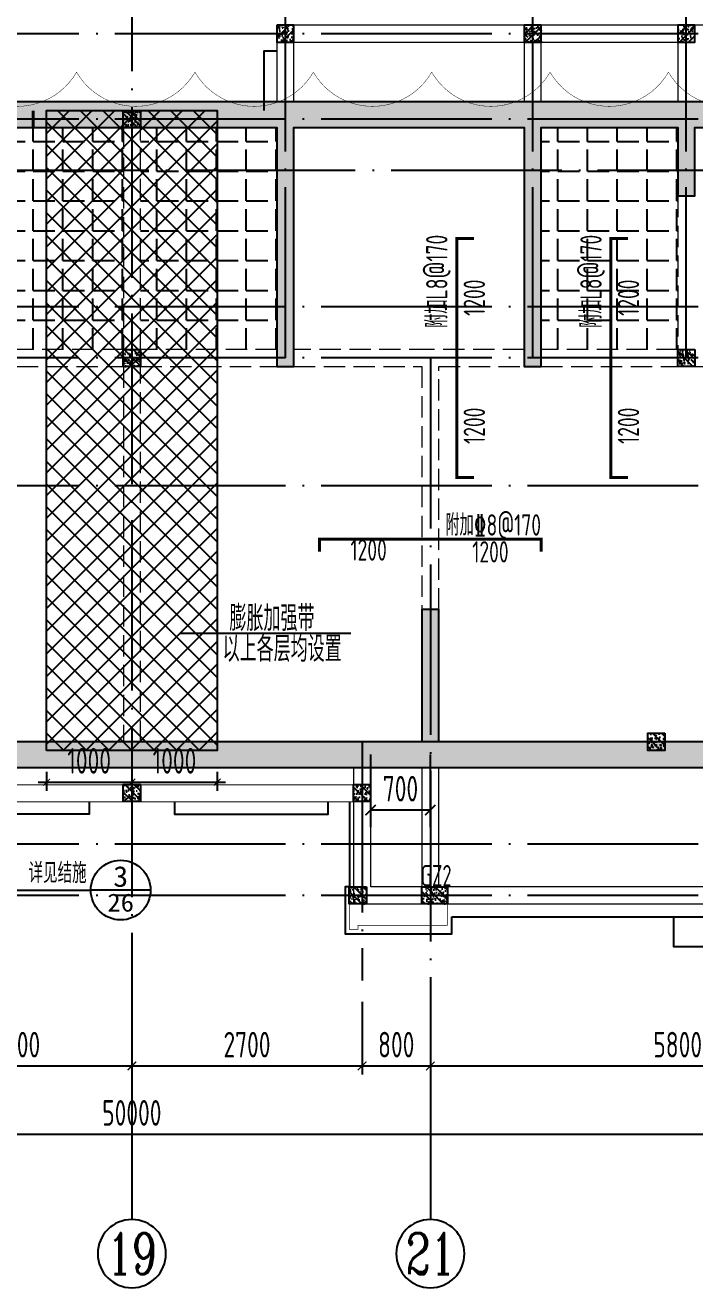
# Model space of a CAD drawing. Extents: x -461650 to 361314, y 245336 to 769729.
# Drawn here: x 10856 to 18706, y 699498 to 714298 of the extents above; entities that cross this region are included whole.
import ezdxf
from ezdxf.enums import TextEntityAlignment as Align

# ---------------------------------------------------------------- set-up
doc = ezdxf.new("R2010")
doc.units = 0
doc.header["$LTSCALE"] = 1000
doc.linetypes.add('DASH', pattern=[0.35, 0.25, -0.1])
doc.linetypes.add('DOTE', pattern=[2.42, 2, -0.2, 0.02, -0.2])
doc.layers.get('0').update_dxf_attribs({"linetype": 'CONTINUOUS'})
doc.layers.get('DEFPOINTS').update_dxf_attribs({"linetype": 'CONTINUOUS'})
for name, color, linetype in [('A-AXIS', 1, 'CONTINUOUS'), ('A-DOTE', 10, 'DOTE'), ('AXIS_NUM', 7, 'CONTINUOUS'), ('DIM', 2, 'CONTINUOUS'), ('DIM_IDEN', 67, 'CONTINUOUS'), ('PUB_TEXT', 2, 'CONTINUOUS'), ('ROOF', 183, 'CONTINUOUS'), ('S-B板填充', 251, 'CONTINUOUS'), ('S-B板配筋', 6, 'CONTINUOUS'), ('S-B板配筋号', 7, 'CONTINUOUS'), ('S-L主梁线', 4, 'DASH'), ('S-Q墙填充', 252, 'CONTINUOUS'), ('S-Q墙实线', 6, 'CONTINUOUS'), ('S-Q墙标注', 3, 'CONTINUOUS'), ('S-Y一般标注', 3, 'CONTINUOUS'), ('S-构造柱', 212, 'CONTINUOUS'), ('S-构造柱编号', 130, 'CONTINUOUS'), ('S-楼板文字', 7, 'CONTINUOUS'), ('S-洞口边线', 7, 'CONTINUOUS'), ('后浇带', 8, 'CONTINUOUS'), ('看线', 251, 'CONTINUOUS')]:
    doc.layers.add(name, color=color, linetype=linetype)
doc.layers.add('审图修改', color=2, linetype='CONTINUOUS', plot=False)
doc.layers.add('配箍校核', color=34, linetype='CONTINUOUS', plot=False)
doc.styles.add('_TCH_AXIS', font='COMPLEX', dxfattribs={"bigfont": 'GBCBIG'})
doc.styles.add('_TCH_LABEL', font='simhei.ttf')
doc.styles.add('TSSD_Axis', font='complex.shx', dxfattribs={"width": 0.7, "bigfont": 'hztxt.shx'})
doc.styles.add('TSSD_DIMENSION', font='Tssdeng.shx', dxfattribs={"width": 0.7, "bigfont": 'tssdchn.shx'})
doc.styles.add('TSSD_REIN', font='tssdeng.shx', dxfattribs={"width": 0.7, "height": 300, "bigfont": 'tssdchn.shx'})
doc.styles.add('结构文字', font='zstxt.shx', dxfattribs={"width": 0.7, "bigfont": 'zshz.shx'})
doc.dimstyles.new('STRUCK', dxfattribs={"dimtxt": 400, "dimasz": 121, "dimexe": 200, "dimexo": 150, "dimgap": 115, "dimtad": 1, "dimdec": 0, "dimdsep": 46, "dimtxsty": '结构文字', "dimblk": 'ARCHTICK', "dimcen": 400, "dimclrd": 3, "dimclre": 3, "dimclrt": 7, "dimadec": 0, "dimazin": 0, "dimtfac": 1, "dimtdec": 0, "dimtix": 1, "dimtmove": 2, "dimatfit": 3, "dimldrblk": '_DIMX', "dimfxl": 0, "dimtolj": 1, "dimtzin": 0, "dimarcsym": 0})
doc.dimstyles.new('TSSD_100_100', dxfattribs={"dimtxt": 300, "dimasz": 100, "dimexe": 100, "dimexo": 250, "dimgap": 100, "dimtad": 1, "dimdec": 0, "dimzin": 0, "dimdsep": 46, "dimtxsty": 'TSSD_DIMENSION', "dimblk": 'ARCHTICK', "dimcen": 0, "dimdle": 100, "dimclrt": 7, "dimadec": 0, "dimazin": 0, "dimtfac": 1, "dimtdec": 0, "dimtix": 1, "dimtmove": 2, "dimatfit": 3, "dimldrblk": 'ARCHTICK', "dimfxl": 0, "dimtolj": 1, "dimtzin": 0, "dimarcsym": 0})
doc.dimstyles.new('TSSD_100_100$0', dxfattribs={"dimtxt": 300, "dimasz": 80, "dimexe": 100, "dimexo": 250, "dimgap": 100, "dimtad": 1, "dimdec": 0, "dimzin": 0, "dimdsep": 46, "dimtxsty": 'TSSD_DIMENSION', "dimblk": 'ARCHTICK', "dimcen": 0, "dimdle": 100, "dimclrd": 3, "dimclre": 3, "dimclrt": 7, "dimadec": 0, "dimazin": 0, "dimtfac": 1, "dimtdec": 0, "dimtix": 1, "dimtmove": 2, "dimatfit": 3, "dimldrblk": 'ARCHTICK', "dimfxl": 0, "dimtolj": 1, "dimtzin": 0, "dimarcsym": 0})

# ---------------------------------------------------------------- blocks, each defined once
blk = doc.blocks.new('_ArchTick')
at = {"color": 0, "linetype": 'ByBlock', "const_width": 0.15}
blk.add_lwpolyline([(-0.5, -0.5), (0.5, 0.5)], dxfattribs=at)
blk = doc.blocks.new('*D1665')
at = {"layer": 'DEFPOINTS', "color": 0}
for p in [(26900, 3600), (29600, 3600), (29600, 2600)]:
    blk.add_point(p, dxfattribs=at)
at = {"layer": 'S-Y一般标注', "color": 0, "lineweight": -2}
for p, q in [((26900, 3350), (26900, 2500)), ((29600, 3350), (29600, 2500)), ((26800, 2600), (29700, 2600))]:
    blk.add_line(p, q, dxfattribs=at)
at = {"layer": 'S-Y一般标注', "color": 0, "lineweight": -2, "xscale": 100, "yscale": 100, "zscale": 100, "rotation": 180}
blk.add_blockref('_ArchTick', (26900, 2600), dxfattribs=at)
at = {"layer": 'S-Y一般标注', "color": 0, "lineweight": -2, "xscale": 100, "yscale": 100, "zscale": 100}
blk.add_blockref('_ArchTick', (29600, 2600), dxfattribs=at)
at = {"layer": 'S-Y一般标注', "color": 7, "insert": (28250, 2850), "char_height": 300, "attachment_point": 5, "style": 'TSSD_DIMENSION'}
blk.add_mtext('\\A1;2700', dxfattribs=at)
blk = doc.blocks.new('ts_axno')
at = {"color": 0, "linetype": 'ByBlock', "lineweight": -2}
blk.add_circle((0, 0), 0.5, dxfattribs=at)
at = {"color": 0, "linetype": 'ByBlock', "lineweight": -2, "style": 'TSSD_Axis', "width": 0.7}
blk.add_attdef('A', text='', height=0.6, dxfattribs=at).set_placement((0, 0), align=Align.MIDDLE_CENTER)
blk = doc.blocks.new('*D1666')
at = {"layer": 'DEFPOINTS', "color": 0}
for p in [(32300, 3600), (33100, 3600), (33100, 2600)]:
    blk.add_point(p, dxfattribs=at)
at = {"layer": 'S-Y一般标注', "color": 0, "lineweight": -2}
for p, q in [((32300, 3350), (32300, 2500)), ((33100, 3350), (33100, 2500)), ((32200, 2600), (33200, 2600))]:
    blk.add_line(p, q, dxfattribs=at)
at = {"layer": 'S-Y一般标注', "color": 0, "lineweight": -2, "xscale": 100, "yscale": 100, "zscale": 100, "rotation": 180}
blk.add_blockref('_ArchTick', (32300, 2600), dxfattribs=at)
at = {"layer": 'S-Y一般标注', "color": 0, "lineweight": -2, "xscale": 100, "yscale": 100, "zscale": 100}
blk.add_blockref('_ArchTick', (33100, 2600), dxfattribs=at)
at = {"layer": 'S-Y一般标注', "color": 7, "insert": (32700, 2850), "char_height": 300, "attachment_point": 5, "style": 'TSSD_DIMENSION'}
blk.add_mtext('\\A1;800', dxfattribs=at)
blk = doc.blocks.new('*D1667')
at = {"layer": 'DEFPOINTS', "color": 0}
for p in [(33100, 3600), (38900, 3600), (38900, 2600)]:
    blk.add_point(p, dxfattribs=at)
at = {"layer": 'S-Y一般标注', "color": 0, "lineweight": -2}
for p, q in [((33100, 3350), (33100, 2500)), ((38900, 3350), (38900, 2500)), ((33000, 2600), (39000, 2600))]:
    blk.add_line(p, q, dxfattribs=at)
at = {"layer": 'S-Y一般标注', "color": 0, "lineweight": -2, "xscale": 100, "yscale": 100, "zscale": 100, "rotation": 180}
blk.add_blockref('_ArchTick', (33100, 2600), dxfattribs=at)
at = {"layer": 'S-Y一般标注', "color": 0, "lineweight": -2, "xscale": 100, "yscale": 100, "zscale": 100}
blk.add_blockref('_ArchTick', (38900, 2600), dxfattribs=at)
at = {"layer": 'S-Y一般标注', "color": 7, "insert": (36000, 2850), "char_height": 300, "attachment_point": 5, "style": 'TSSD_DIMENSION'}
blk.add_mtext('\\A1;5800', dxfattribs=at)
blk = doc.blocks.new('*D1672')
at = {"layer": 'DEFPOINTS', "color": 0}
for p in [(4600, 3600), (54600, 3600), (54600, 1800)]:
    blk.add_point(p, dxfattribs=at)
at = {"layer": 'S-Y一般标注', "color": 0, "lineweight": -2}
for p, q in [((4600, 3350), (4600, 1700)), ((54600, 3350), (54600, 1700)), ((4500, 1800), (54700, 1800))]:
    blk.add_line(p, q, dxfattribs=at)
at = {"layer": 'S-Y一般标注', "color": 0, "lineweight": -2, "xscale": 100, "yscale": 100, "zscale": 100, "rotation": 180}
blk.add_blockref('_ArchTick', (4600, 1800), dxfattribs=at)
at = {"layer": 'S-Y一般标注', "color": 0, "lineweight": -2, "xscale": 100, "yscale": 100, "zscale": 100}
blk.add_blockref('_ArchTick', (54600, 1800), dxfattribs=at)
at = {"layer": 'S-Y一般标注', "color": 7, "insert": (29600, 2050), "char_height": 300, "attachment_point": 5, "style": 'TSSD_DIMENSION'}
blk.add_mtext('\\A1;50000', dxfattribs=at)
blk = doc.blocks.new('*D1675')
at = {"layer": 'DEFPOINTS', "color": 0}
for p in [(29600, 3600), (32300, 3600), (32300, 2600)]:
    blk.add_point(p, dxfattribs=at)
at = {"layer": 'S-Y一般标注', "color": 0, "lineweight": -2}
for p, q in [((29600, 3350), (29600, 2500)), ((32300, 3350), (32300, 2500)), ((29500, 2600), (32400, 2600))]:
    blk.add_line(p, q, dxfattribs=at)
at = {"layer": 'S-Y一般标注', "color": 0, "lineweight": -2, "xscale": 100, "yscale": 100, "zscale": 100, "rotation": 180}
blk.add_blockref('_ArchTick', (29600, 2600), dxfattribs=at)
at = {"layer": 'S-Y一般标注', "color": 0, "lineweight": -2, "xscale": 100, "yscale": 100, "zscale": 100}
blk.add_blockref('_ArchTick', (32300, 2600), dxfattribs=at)
at = {"layer": 'S-Y一般标注', "color": 7, "insert": (30950, 2850), "char_height": 300, "attachment_point": 5, "style": 'TSSD_DIMENSION'}
blk.add_mtext('\\A1;2700', dxfattribs=at)
blk = doc.blocks.new('20210803.08135812')
at = {"color": 30, "const_width": 8}
blk.add_lwpolyline([(27800, 500), (27800, 200), (27900, 200), (27900, 250), (28950, 250), (28950, 500)], dxfattribs=at)
at = {"layer": '看线', "color": 202, "ltscale": 0.5}
for points in [[(26800, 9800), (26800, 10500), (26950, 10500)], [(24750, 1700), (24750, 1550), (22950, 1550), (22950, 1700)], [(25750, 1700), (25750, 1550), (27550, 1550), (27550, 1700)], [(27800, 1700), (27800, 700)], [(29000, 350), (33600, 350)], [(31600, 350), (31600, 0), (33600, 0), (33600, 350)]]:
    blk.add_lwpolyline(points, dxfattribs=at)
at = {"layer": '看线', "color": 201}
blk.add_lwpolyline([(27800, 700), (27750, 700), (27750, 150), (29000, 150), (29000, 350)], dxfattribs=at)
blk = doc.blocks.new('20210807.15313460')
at = {"layer": 'S-Q墙填充', "ltscale": 0.5}
h = blk.add_hatch(dxfattribs=at)
h.set_pattern_fill('ARMORED', color=252, scale=30, style=0)
h.set_pattern_definition([(50, (11951.9, 28771.39), (215.17805, -18.82564), [22.5, -247.5]), (355, (11951.9, 28771.4), (-41.6254, 225.65764), [18, -198]), (100.4514, (11969.82, 28769.82), (173.5528, 206.83186), [19.12206, -210.34263]), (46.1842, (11951.9, 28831.4), (320.1723, -49.6557), [33.75, -371.25]), (96.6356, (11978.57, 28827.25), (280.3988, 292.2354), [28.6831, -315.5139]), (351.1842, (11951.9, 28831.4), (280.3986, 292.2356), [27, -297]), (21, (11981.9, 28816.39), (179.07212, -120.78567), [22.5, -247.5]), (326, (11981.9, 28816.4), (72.9946, 217.545), [18, -198]), (71.4514, (11996.82, 28806.32), (252.0668, 96.75915), [19.12206, -210.34263]), (37.5, (11951.89, 28771.39), (3.647957, 99.868156), [0, -195.6, 0, -201, 0, -198.75]), (7.5, (11951.89, 28771.39), (78.92086, 118.32351), [0, -114.6, 0, -191.1, 0, -75.75]), (327.5, (11884.99, 28771.39), (160.14673, -6.76646), [0, -75, 0, -234, 0, -310.5]), (317.5, (11855, 28771.39), (174.95585, 30.0315), [0, -97.5, 0, -155.4, 0, -220.5]), (45, (11951.9, 28771.39), (-106.06602, 106.06602), [])])
h.paths.add_polyline_path([(111216, 66240), (109616, 66240), (109216, 66240), (106316, 66240), (105866, 66240), (104966, 66240), (104516, 66240), (103016, 66240), (103016, 67040), (103016, 68040), (102366, 68040), (100716, 68038), (100116, 68041), (100115, 68290), (96916, 68290), (96916, 68040), (96316, 68040), (94716, 68040), (94016, 68040), (94016, 67040), (94016, 66240), (81316, 66240), (80866, 66240), (79966, 66240), (79516, 66240), (78016, 66240), (78016, 67040), (78016, 68040), (77366, 68040), (75715, 68040), (75116, 68040), (75116, 68290), (71916, 68290), (71916, 68040), (71316, 68040), (69716, 68040), (69016, 68040), (69016, 67040), (69016, 66240), (60816, 66240), (60816, 63240), (60816, 60640), (60816, 58540), (63616, 58540), (70116, 58539), (70116, 57340), (71166, 57340), (73516, 57340), (75866, 57340), (76916, 57340), (76916, 58440), (82516, 58440), (83416, 58440), (86016, 58440), (88616, 58440), (89516, 58440), (95116, 58440), (95116, 57440), (96166, 57440), (98516, 57440), (100866, 57440), (101916, 57440), (101916, 58540), (107516, 58540), (108416, 58540), (111216, 58540)])
h.paths.add_polyline_path([(64616, 58840), (64616, 60290), (64416, 60290), (64416, 58840), (63616, 58840), (61116, 58840), (61116, 60640), (61116, 63140), (61816, 63140), (61816, 63340), (61116, 63340), (61116, 65940), (61516, 65940), (62416, 65940), (62716, 65940), (62716, 65290), (62916, 65290), (62916, 65940), (65616, 65940), (65616, 63140), (65816, 63140), (65816, 65940), (66166, 65940), (67066, 65940), (67416, 65940), (67416, 65140), (67616, 65140), (67616, 65940), (69316, 65940), (69316, 67040), (69316, 67740), (69716, 67740), (71316, 67740), (72016, 67740), (72016, 66540), (72216, 66540), (72216, 67840), (72216, 67990), (74816, 67990), (74816, 67840), (74816, 66540), (75016, 66540), (75016, 67740), (75715, 67740), (77366, 67740), (77716, 67740), (77716, 67040), (77716, 65940), (79416, 65940), (79416, 65140), (79616, 65140), (79616, 65940), (79966, 65940), (80866, 65940), (81216, 65940), (81216, 63140), (81416, 63140), (81416, 65940), (84116, 65940), (84116, 63140), (84316, 63140), (84316, 65940), (84616, 65940), (85616, 65940), (85916, 65940), (85916, 65940), (86116, 65940), (86116, 65940), (86416, 65940), (87416, 65940), (87716, 65940), (87716, 63139), (87916, 63139), (87916, 65940), (90616, 65940), (90616, 63140), (90816, 63140), (90816, 65940), (91166, 65940), (92066, 65940), (92416, 65940), (92416, 65140), (92616, 65140), (92616, 65940), (94316, 65940), (94316, 67040), (94316, 67740), (94716, 67740), (96316, 67740), (97016, 67740), (97016, 66540), (97216, 66540), (97216, 67990), (99816, 67990), (99816, 66540), (100016, 66540), (100016, 67740), (100716, 67740), (102366, 67740), (102716, 67740), (102716, 67040), (102716, 65940), (104416, 65940), (104416, 65140), (104616, 65140), (104616, 65940), (104966, 65940), (105866, 65940), (106216, 65940), (106216, 63140), (106416, 63140), (106416, 65940), (109116, 65940), (109116, 65290), (109316, 65290), (109316, 65940), (109616, 65940), (110516, 65940), (110916, 65940), (110916, 63340), (110216, 63340), (110216, 63140), (110916, 63140), (110916, 60640), (110916, 58840), (108416, 58840), (107616, 58840), (107616, 60290), (107416, 60290), (107416, 58840), (101916, 58840), (101916, 59090), (101616, 59090), (101616, 58740), (101616, 57740), (100866, 57740), (98516, 57740), (96166, 57740), (95416, 57740), (95416, 58740), (95416, 59090), (95116, 59090), (95116, 58740), (89616, 58740), (89616, 60290), (89416, 60290), (89416, 58740), (88616, 58740), (86016, 58740), (83416, 58740), (82616, 58740), (82616, 60290), (82416, 60290), (82416, 58740), (76916, 58739), (76916, 59090), (76616, 59090), (76616, 58739), (76616, 57640), (75866, 57640), (73516, 57640), (71166, 57640), (70416, 57640), (70416, 58739), (70416, 59090), (70116, 59090), (70116, 58839)], flags=16)
at = {"layer": 'S-L主梁线', "linetype": 'ByBlock', "lineweight": 18}
for p, q in [((87716, 67140), (87716, 66240)), ((90716, 67140), (87716, 67140)), ((92516, 67140), (90716, 67140)), ((94016, 67140), (92516, 67140)), ((87916, 66940), (90616, 66940)), ((87916, 66240), (87916, 66940)), ((90616, 66940), (90616, 66240)), ((90816, 66940), (92416, 66940)), ((90816, 66240), (90816, 66940)), ((92416, 66940), (92416, 66240)), ((88616, 58440), (88616, 56840)), ((88816, 57040), (88816, 58440)), ((89416, 58440), (89416, 57040)), ((89616, 57040), (89616, 58440)), ((83416, 58235), (88616, 58240)), ((83416, 58035), (88616, 58040)), ((89416, 57040), (88816, 57040)), ((95116, 57040), (89616, 57040)), ((88616, 56840), (89516, 56840)), ((89516, 56840), (95416, 56840))]:
    blk.add_line(p, q, dxfattribs=at)
at = {"layer": 'S-L主梁线', "linetype": 'DASH', "lineweight": 18}
for p, q in [((85916, 65940), (85916, 63340)), ((86116, 63340), (86116, 65940)), ((92416, 65140), (92416, 63340)), ((85916, 63340), (84316, 63340)), ((87716, 63340), (86116, 63340)), ((89516, 63340), (87916, 63340)), ((90616, 63340), (89516, 63340)), ((92416, 63340), (90816, 63340)), ((84316, 63140), (85916, 63140)), ((85916, 63140), (85916, 58740)), ((86116, 63140), (87716, 63140)), ((86116, 58740), (86116, 63140)), ((87916, 63140), (89416, 63140)), ((89416, 63140), (89416, 60290)), ((89616, 63140), (90616, 63140)), ((89616, 60290), (89616, 63140)), ((90816, 63140), (92516, 63140)), ((92516, 63140), (95216, 63140))]:
    blk.add_line(p, q, dxfattribs=at)
at = {"layer": 'S-Q墙实线'}
for points in [[(109216, 66240), (106316, 66240), (105866, 66240), (104966, 66240), (104516, 66240), (103016, 66240), (103016, 67040), (103016, 68040), (103016, 68040), (100116, 68040), (100115, 68290), (96916, 68290), (96916, 68040), (94016, 68040), (94016, 66240), (81316, 66240)], [(60816, 58540), (70116, 58539), (70116, 57340), (70966, 57340), (73516, 57340), (76066, 57340), (76916, 57340), (76916, 58440), (95116, 58440), (95116, 57440), (101916, 57440)], [(107416, 58840), (101916, 58840), (101916, 59090), (101616, 59090), (101616, 57740), (95416, 57740), (95416, 59090), (95116, 59090), (95116, 58740), (89616, 58740), (89616, 60290), (89416, 60290), (89416, 58740), (88716, 58740), (88616, 58740), (86016, 58740), (83416, 58740)], [(84316, 65940), (87716, 65940), (87716, 63140), (87916, 63140), (87916, 65940), (90616, 65940), (90616, 63140), (90816, 63140), (90816, 65940), (91166, 65940), (92066, 65940), (92416, 65940), (92416, 65140), (92616, 65140), (92616, 65940), (94316, 65940), (94316, 67040), (94316, 67740)]]:
    blk.add_lwpolyline(points, dxfattribs=at)
blk = doc.blocks.new('20210730.02141516')
at = {"layer": 'S-构造柱'}
h = blk.add_hatch(dxfattribs=at)
h.set_pattern_fill('ARMORED', color=256, scale=15, angle=-90, style=0)
h.set_pattern_definition([(320, (-154189.41, 3278673.45), (-9.4128202, -107.5890274), [11.25, -123.75]), (265, (-154189.41, 3278673.45), (112.82882, 20.8127), [9, -99]), (10.4514, (-154190.19, 3278664.49), (103.4159313, -86.7764073), [9.5610285, -105.1713168]), (316.1842, (-154159.41, 3278673.45), (-24.827852, -160.0861573), [16.875, -185.625]), (6.6356, (-154161.48, 3278660.11), (146.117681, -140.199406), [14.341543, -157.75695]), (261.1842, (-154159.41, 3278673.45), (146.11779, -140.199292), [13.5, -148.5]), (291, (-154166.91, 3278658.45), (-60.3928336, -89.5360578), [11.25, -123.75]), (236, (-154166.91, 3278658.45), (108.7725068, -36.4972998), [9, -99]), (341.4514, (-154171.94, 3278650.99), (48.3795745, -126.0333943), [9.5610285, -105.1713168]), (307.5, (-154189.41, 3278673.454), (49.93407807, -1.8239783), [0, -97.8, 0, -100.5, 0, -99.375]), (277.5, (-154189.41, 3278673.454), (59.1617568, -39.4604306), [0, -57.3, 0, -95.55, 0, -37.875]), (237.5, (-154189.41, 3278706.904), (-3.38323076, -80.07336543), [0, -37.5, 0, -117, 0, -155.25]), (227.5, (-154189.41, 3278721.904), (15.0157473, -87.4779254), [0, -48.75, 0, -77.7, 0, -110.25]), (315, (-154189.41, 3278673.454), (53.0330086, 53.0330086), [])])
h.paths.add_polyline_path([(200, 200), (200, 0), (0, 0), (0, 200)])
blk.add_lwpolyline([(200, 200), (200, 0), (0, 0), (0, 200)], close=True, dxfattribs=at)
blk = doc.blocks.new('20210809.18224761')
at = {"layer": 'S-构造柱'}
h = blk.add_hatch(dxfattribs=at)
h.set_pattern_fill('ARMORED', color=256, scale=15, angle=-90, style=0)
h.set_pattern_definition([(320, (-154189.41, 3278673.45), (-9.4128202, -107.5890274), [11.25, -123.75]), (265, (-154189.41, 3278673.45), (112.82882, 20.8127), [9, -99]), (10.4514, (-154190.19, 3278664.49), (103.4159313, -86.7764073), [9.5610285, -105.1713168]), (316.1842, (-154159.41, 3278673.45), (-24.827852, -160.0861573), [16.875, -185.625]), (6.6356, (-154161.48, 3278660.11), (146.117681, -140.199406), [14.341543, -157.75695]), (261.1842, (-154159.41, 3278673.45), (146.11779, -140.199292), [13.5, -148.5]), (291, (-154166.91, 3278658.45), (-60.3928336, -89.5360578), [11.25, -123.75]), (236, (-154166.91, 3278658.45), (108.7725068, -36.4972998), [9, -99]), (341.4514, (-154171.94, 3278650.99), (48.3795745, -126.0333943), [9.5610285, -105.1713168]), (307.5, (-154189.41, 3278673.454), (49.93407807, -1.8239783), [0, -97.8, 0, -100.5, 0, -99.375]), (277.5, (-154189.41, 3278673.454), (59.1617568, -39.4604306), [0, -57.3, 0, -95.55, 0, -37.875]), (237.5, (-154189.41, 3278706.904), (-3.38323076, -80.07336543), [0, -37.5, 0, -117, 0, -155.25]), (227.5, (-154189.41, 3278721.904), (15.0157473, -87.4779254), [0, -48.75, 0, -77.7, 0, -110.25]), (315, (-154189.41, 3278673.454), (53.0330086, 53.0330086), [])])
h.paths.add_polyline_path([(300, 200), (300, 0), (0, 0), (0, 200)])
blk.add_lwpolyline([(300, 200), (300, 0), (0, 0), (0, 200)], close=True, dxfattribs=at)
blk = doc.blocks.new('20210809.18235135')
at = {"layer": '配箍校核'}
blk.add_blockref('20210809.18224761', (12, 0), dxfattribs=at)
at = {"layer": 'S-构造柱编号', "color": 2, "linetype": 'ByBlock', "style": 'TSSD_REIN', "width": 0.65}
blk.add_text('GZ2', height=250, dxfattribs=at).set_placement((0, 206, 0))
blk = doc.blocks.new('20210809.18285270')
at = {"layer": 'ROOF', "xscale": -1, "rotation": 4.61764226855621e-08}
for p in [(27000, 10100), (29900, 10100), (31700, 10100)]:
    blk.add_blockref('20210730.02141516', p, dxfattribs=at)
at = {"layer": 'ROOF'}
for p in [(25000, 9100), (25000, 6300), (31500, 6300), (31150, 1800), (25000, 1200)]:
    blk.add_blockref('20210730.02141516', p, dxfattribs=at)
at = {"layer": 'ROOF', "rotation": 359.9999999538236}
for p in [(27700, 1200), (27650, 0)]:
    blk.add_blockref('20210730.02141516', p, dxfattribs=at)
at = {"layer": '配箍校核'}
blk.add_blockref('20210809.18235135', (28488, 0), dxfattribs=at)
blk = doc.blocks.new('*D436')
at = {"layer": 'DEFPOINTS', "color": 0}
for p in [(-186959, 202189), (-186259, 202189), (-186959, 201389)]:
    blk.add_point(p, dxfattribs=at)
at = {"layer": 'S-Q墙标注', "color": 3, "lineweight": -2}
for p, q in [((-186959, 202039), (-186959, 201189)), ((-186259, 202039), (-186259, 201189)), ((-186259, 201389), (-186959, 201389))]:
    blk.add_line(p, q, dxfattribs=at)
at = {"layer": 'S-Q墙标注', "color": 3, "lineweight": -2, "xscale": 121, "yscale": 121, "zscale": 121, "rotation": 180}
blk.add_blockref('_ArchTick', (-186959, 201389), dxfattribs=at)
at = {"layer": 'S-Q墙标注', "color": 3, "lineweight": -2, "xscale": 121, "yscale": 121, "zscale": 121}
blk.add_blockref('_ArchTick', (-186259, 201389), dxfattribs=at)
at = {"layer": 'S-Q墙标注', "color": 7, "insert": (-186609, 201639), "char_height": 300, "attachment_point": 5, "style": 'TSSD_REIN'}
blk.add_mtext('\\A1;700', dxfattribs=at)
blk = doc.blocks.new('_DIMX')
blk.add_line((-150, 0), (150, 0))
at = {"const_width": 50}
blk.add_lwpolyline([(-70, -70), (70, 70)], dxfattribs=at)
blk = doc.blocks.new('*D1986')
at = {"layer": 'DEFPOINTS', "color": 0}
for p in [(11106, 705798), (12106, 705798), (12106, 705425)]:
    blk.add_point(p, dxfattribs=at)
at = {"layer": 'DIM', "color": 3, "lineweight": -2}
for p, q in [((11106, 705548), (11106, 705325)), ((12106, 705548), (12106, 705325)), ((11006, 705425), (12206, 705425))]:
    blk.add_line(p, q, dxfattribs=at)
at = {"layer": 'DIM', "color": 3, "lineweight": -2, "xscale": 80, "yscale": 80, "zscale": 80, "rotation": 180}
blk.add_blockref('_ArchTick', (11106, 705425), dxfattribs=at)
at = {"layer": 'DIM', "color": 3, "lineweight": -2, "xscale": 80, "yscale": 80, "zscale": 80}
blk.add_blockref('_ArchTick', (12106, 705425), dxfattribs=at)
at = {"layer": 'DIM', "color": 7, "insert": (11606, 705675), "char_height": 300, "attachment_point": 5, "style": 'TSSD_DIMENSION'}
blk.add_mtext('\\A1;1000', dxfattribs=at)
blk = doc.blocks.new('*D1987')
at = {"layer": 'DEFPOINTS', "color": 0}
for p in [(12106, 705798), (13106, 705798), (13106, 705425)]:
    blk.add_point(p, dxfattribs=at)
at = {"layer": 'DIM', "color": 3, "lineweight": -2}
for p, q in [((12106, 705548), (12106, 705325)), ((13106, 705548), (13106, 705325)), ((12006, 705425), (13206, 705425))]:
    blk.add_line(p, q, dxfattribs=at)
at = {"layer": 'DIM', "color": 3, "lineweight": -2, "xscale": 80, "yscale": 80, "zscale": 80, "rotation": 180}
blk.add_blockref('_ArchTick', (12106, 705425), dxfattribs=at)
at = {"layer": 'DIM', "color": 3, "lineweight": -2, "xscale": 80, "yscale": 80, "zscale": 80}
blk.add_blockref('_ArchTick', (13106, 705425), dxfattribs=at)
at = {"layer": 'DIM', "color": 7, "insert": (12606, 705675), "char_height": 300, "attachment_point": 5, "style": 'TSSD_DIMENSION'}
blk.add_mtext('\\A1;1000', dxfattribs=at)
blk = doc.blocks.new('20210810.07371259')
at = {"layer": 'DIM_IDEN'}
for p in [(25926, 2166), (27535, 2166)]:
    blk.add_line(p, (26835, 2166), dxfattribs=at)
at = {"layer": 'DIM_IDEN', "const_width": 35}
blk.add_lwpolyline([(26159, 11105), (26159, 11305)], dxfattribs=at)
at = {"layer": 'DIM_IDEN'}
blk.add_circle((27185, 2166), 350, dxfattribs=at)
at = {"layer": 'PUB_TEXT', "style": '_TCH_AXIS'}
blk.add_text('详见结施', height=236.3, dxfattribs=at).set_placement((26105, 2249))
at = {"layer": 'PUB_TEXT', "style": '_TCH_LABEL'}
for s, height, width, p, p2 in [('3', 242, 1.00565, (27098, 2205), (27272, 2205)), ('26', 211.6, 1.022989, (27029, 1914), (27341, 1914))]:
    blk.add_text(s, height=height, dxfattribs=dict(at, width=width)).set_placement(p, p2, align=Align.FIT)
blk = doc.blocks.new('20210824.17574258')
at = {"layer": 'S-B板配筋', "lineweight": 35, "const_width": 35}
for points in [[(99803, -105824), (99603, -105824), (99603, -103024), (99803, -103024)], [(101610, -105824), (101410, -105824), (101410, -103024), (101610, -103024)], [(97992, -106697), (97992, -106547), (100592, -106547), (100592, -106697)]]:
    blk.add_lwpolyline(points, dxfattribs=at)
at = {"layer": 'S-B板配筋号', "style": 'TSSD_REIN', "width": 0.7}
for s, p in [('附加L8@170', (99243, -103526)), ('附加L8@170', (101051, -103526)), ('1200', (99683, -103718)), ('1200', (101490, -103718)), ('1200', (99683, -105219)), ('1200', (101490, -105219))]:
    blk.add_text(s, height=250, rotation=450, dxfattribs=at).set_placement(p, align=Align.TOP_CENTER)
at = {"layer": 'S-B板配筋号', "color": 1, "style": 'TSSD_REIN', "width": 0.7}
blk.add_text('附加%%1328@170', height=250, dxfattribs=at).set_placement((99469, -106507))
at = {"layer": 'S-B板配筋号', "style": 'TSSD_REIN', "width": 0.7}
for p in [(98569, -106550), (99997, -106572)]:
    blk.add_text('1200', height=250, dxfattribs=at).set_placement(p, align=Align.TOP_CENTER)
blk = doc.blocks.new('20210726.16350016')
at = {"layer": 'A-AXIS'}
for p, q in [((29600, 3600), (29600, 800)), ((33100, 3600), (33100, 800))]:
    blk.add_line(p, q, dxfattribs=at)
at = {"layer": 'A-DOTE'}
for p, q in [((29600, 21100), (29600, 3600)), ((31400, 10900), (31400, 21100)), ((34300, 10900), (34300, 21100)), ((36100, 10900), (36100, 21100)), ((55600, 14700), (3600, 14700)), ((55600, 13700), (3600, 13700)), ((3600, 13100.3), (55600, 13100.3)), ((55600, 11500), (3600, 11500)), ((55600, 10900), (3600, 10900)), ((33100, 10900), (33100, 3600)), ((55600, 9400), (3600, 9400)), ((55600, 6400), (3600, 6400)), ((32300, 6400), (32300, 3600)), ((55600, 5200), (3600, 5200)), ((55600, 4600), (3600, 4600))]:
    blk.add_line(p, q, dxfattribs=at)
at = {"layer": 'A-AXIS'}
ref = blk.add_blockref('ts_axno', (29600, 400), dxfattribs=dict(at, xscale=-800, yscale=800, zscale=800, rotation=180))
ref.add_attrib('13', '19', dxfattribs={"layer": 'AXIS_NUM', "height": 480, "style": 'TSSD_Axis', "width": 0.7}).set_placement((29600, 400), align=Align.MIDDLE_CENTER)
ref = blk.add_blockref('ts_axno', (33100, 400), dxfattribs=dict(at, xscale=-800, yscale=800, zscale=800, rotation=180))
ref.add_attrib('13', '21', dxfattribs={"layer": 'AXIS_NUM', "height": 480, "style": 'TSSD_Axis', "width": 0.7}).set_placement((33100, 400), align=Align.MIDDLE_CENTER)
at = {"layer": 'S-Y一般标注'}
for base, p1, p2, picture, middle in [((54600, 1800), (4600, 3600), (54600, 3600), '*D1672', (29600, 2050)), ((29600, 2600), (26900, 3600), (29600, 3600), '*D1665', (28250, 2850)), ((32300, 2600), (29600, 3600), (32300, 3600), '*D1675', (30950, 2850)), ((33100, 2600), (32300, 3600), (33100, 3600), '*D1666', (32700, 2850)), ((38900, 2600.1), (33100, 3600), (38900, 3600.1), '*D1667', (36000, 2850.1))]:
    dim = blk.add_linear_dim(base=base, p1=p1, p2=p2, dimstyle='TSSD_100_100', dxfattribs=at)
    dim.commit()
    dim.dimension.update_dxf_attribs({"geometry": picture, "text_midpoint": middle})
blk = doc.blocks.new('20210810.19131159')
at = {"layer": 'S-Q墙标注'}
dim = blk.add_linear_dim(base=(115507.3, 54473.8), p1=(116207.3, 55273.8), p2=(115507.3, 55273.8), angle=180, dimstyle='STRUCK', override={"dimtxt": 300, "dimgap": 100, "dimtxsty": 'TSSD_REIN'}, dxfattribs=at)
dim.commit()
dim.dimension.update_dxf_attribs({"geometry": '*D436', "text_midpoint": (115857.3, 54723.8), "insert": (302465.9, -146915)})

msp = doc.modelspace()

# ---------------------------------------------------------------- hatches: boundary and pattern name
at = {"layer": 'S-B板填充'}
h = msp.add_hatch(dxfattribs=at)
h.set_pattern_fill('ANGLE', color=252, scale=50, style=0)
h.set_pattern_definition([(0, (108040.1, 564854.46), (0, 349.25), [254, -95.25]), (90, (108040.1, 564854.46), (-349.25, 2e-14), [254, -95.25])])
h.paths.add_polyline_path([(10406.17, 713098.33), (12006.18, 713098.33), (12006.18, 710498.33), (10406.17, 710498.33)])
h = msp.add_hatch(dxfattribs=at)
h.set_pattern_fill('ANGLE', color=252, scale=50, style=0)
h.set_pattern_definition([(0, (109840.13, 564854.46), (0, 349.25), [254, -95.25]), (90, (109840.13, 564854.46), (-349.25, 2e-14), [254, -95.25])])
h.paths.add_polyline_path([(12206.19, 713098.33), (13806.2, 713098.33), (13806.2, 710498.33), (12206.19, 710498.33)])
h = msp.add_hatch(dxfattribs=at)
h.set_pattern_fill('ANGLE', color=252, scale=50, style=0)
h.set_pattern_definition([(0, (114540.12, 564854.46), (0, 349.25), [254, -95.25]), (90, (114540.12, 564854.46), (-349.25, 2e-14), [254, -95.25])])
h.paths.add_polyline_path([(16906.18, 713098.33), (18506.19, 713098.33), (18506.19, 710498.33), (16906.18, 710498.33)])
at = {"layer": '后浇带'}
h = msp.add_hatch(dxfattribs=at)
h.set_pattern_fill('ANSI37', color=144, scale=1500, angle=90, style=0)
h.set_pattern_definition([(135, (-1089130.24, -488501), (-132.582521, -132.582521), []), (225, (-1089130.24, -488501), (132.582521, -132.582521), [])])
h.paths.add_polyline_path([(11106.38, 705798), (11106.19, 713298), (13106.19, 713298), (13106.38, 705798)])

# ---------------------------------------------------------------- linework, layer by layer
at = {"layer": 'S-洞口边线'}
msp.add_line((12678.44, 707171.19), (14674.12, 707171.19), dxfattribs=at)
at = {"layer": '后浇带', "color": 144}
msp.add_lwpolyline([(11106.38, 705798), (11106.19, 713298), (13106.19, 713298), (13106.38, 705798)], close=True, dxfattribs=at)
at = {"layer": '审图修改', "color": 2, "const_width": 5}
msp.add_lwpolyline([(29501.95, 715136.31, -0.57735027), (29501.95, 713748.33, -0.57735027), (28113.97, 713748.33, -0.57735027), (26725.99, 713748.33, -0.57735027), (25338.01, 713748.33, -0.57735027), (23950.03, 713748.33, -0.57735027), (22562.04, 713748.33, -0.57735027), (21174.06, 713748.33, -0.57735027), (19786.08, 713748.33, -0.57735027), (18398.1, 713748.33, -0.57735027), (17010.12, 713748.33, -0.57735027), (15622.14, 713748.33, -0.57735027), (14234.15, 713748.33, -0.57735027), (12846.17, 713748.33, -0.57735027), (11458.19, 713748.33, -0.57735027), (10070.21, 713748.33, -0.57735027)], format="xyb", dxfattribs=at)

# ---------------------------------------------------------------- block references
msp.add_blockref('20210803.08135812', (-13143.83, 703498.33))
at = {"layer": 'A-DOTE'}
msp.add_blockref('20210726.16350016', (-17493.83, 699498.28), dxfattribs=at)
at = {"layer": 'PUB_TEXT'}
msp.add_blockref('20210810.07371259', (-15209.72, 701993.7), dxfattribs=at)
at = {"layer": 'S-B板配筋'}
msp.add_blockref('20210824.17574258', (-83686.44, 814822.39), dxfattribs=at)
at = {"layer": 'S-Q墙填充'}
msp.add_blockref('20210807.15313460', (-73909.47, 647158.76), dxfattribs=at)
at = {"layer": 'S-Q墙标注'}
msp.add_blockref('20210810.19131159', (-100601.15, 650624.52), dxfattribs=at)
at = {"layer": '配箍校核'}
msp.add_blockref('20210809.18285270', (-12993.85, 703998.16), dxfattribs=at)

# ---------------------------------------------------------------- texts
at = {"layer": 'S-楼板文字', "style": 'TSSD_REIN', "width": 0.7}
for s, p in [('膨胀加强带', (13250.56, 707196.28)), ('以上各层均设置', (13170.54, 706837.5))]:
    msp.add_text(s, height=300, dxfattribs=at).set_placement(p)

# ---------------------------------------------------------------- dimensions: what is measured, and where the dimension line sits
at = {"layer": 'DIM'}
for base, p1, p2, picture, middle in [((12106.38, 705425.21), (11106.38, 705798), (12106.38, 705798), '*D1986', (11606.38, 705675.21)), ((13106.38, 705425.21), (12106.38, 705798), (13106.38, 705798), '*D1987', (12606.38, 705675.21))]:
    dim = msp.add_linear_dim(base=base, p1=p1, p2=p2, dimstyle='TSSD_100_100$0', dxfattribs=at)
    dim.commit()
    dim.dimension.update_dxf_attribs({"geometry": picture, "text_midpoint": middle})

doc.saveas('drawing.dxf')
